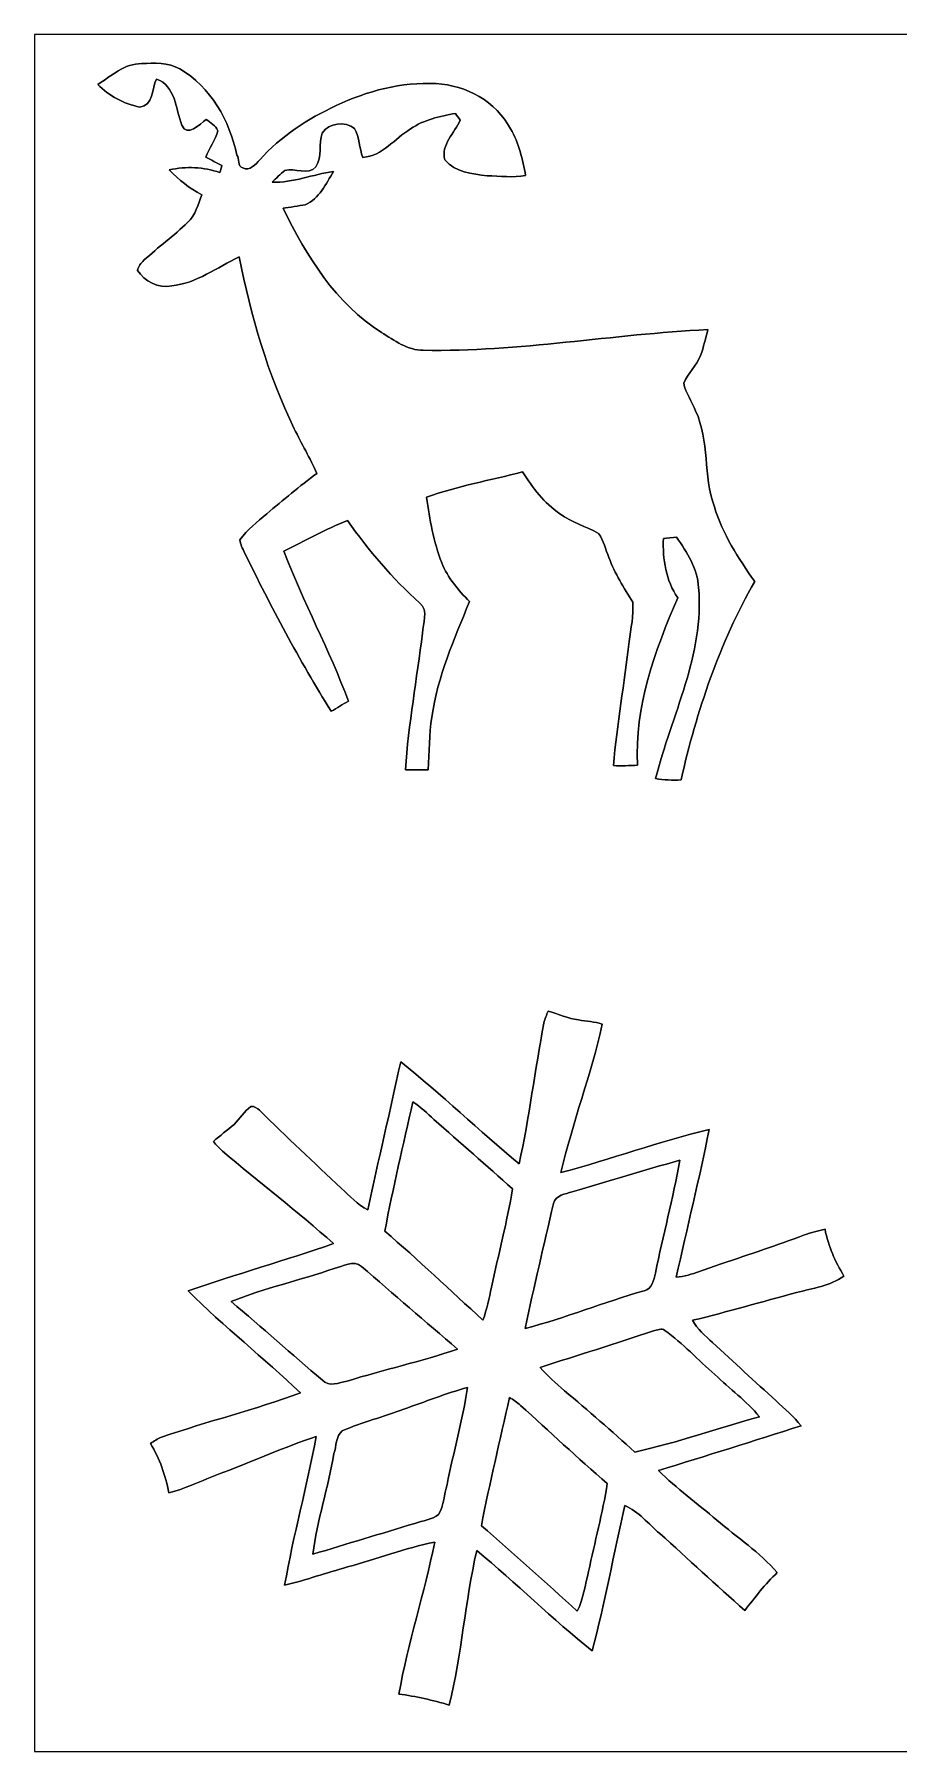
# Model space of a CAD drawing. Header units: centimetres. Extents: x -16.8 to 16.8, y -16.7 to 16.7.
# Drawn here: x -16.77 to 0, y -16.67 to 16.67 of the extents above; entities that cross this region are included whole.
import ezdxf

# ---------------------------------------------------------------- set-up
doc = ezdxf.new("R2010")
doc.units = ezdxf.units.CM
doc.header["$MEASUREMENT"] = 0
doc.layers.add('Layer 1', color=7, linetype='Continuous')

msp = doc.modelspace()

# ---------------------------------------------------------------- linework, layer by layer
at = {"layer": 'Layer 1', "color": 7}
for points, knots in [([(-16.77458, 16.66875), (-16.77458, 16.66875), (16.77458, 16.66875), (16.77458, 16.66875), (16.77458, 16.66875), (16.77458, 16.66875), (16.77458, -16.66875), (16.77458, -16.66875), (16.77458, -16.66875), (16.77458, -16.66875), (-16.77458, -16.66875), (-16.77458, -16.66875), (-16.77458, -16.66875), (-16.77458, -16.66875), (-16.77458, 16.66875), (-16.77458, 16.66875), (-16.77458, 16.66875), (-16.77458, 16.66875), (-16.77458, 16.66875), (-16.77458, 16.66875)], [0, 0, 0, 0, 0.16666667, 0.16666667, 0.16666667, 0.16666667, 0.33333333, 0.33333333, 0.33333333, 0.33333333, 0.5, 0.5, 0.5, 0.5, 0.66666667, 0.66666667, 0.66666667, 0.66666667, 1, 1, 1, 1]), ([(-15.54374, 15.69438), (-15.32361, 15.47424), (-15.03433, 15.31585), (-14.72883, 15.25834), (-14.72883, 15.25834), (-14.46142, 15.27775), (-14.49917, 15.62382), (-14.40356, 15.7988), (-14.40356, 15.7988), (-14.03632, 15.6778), (-14.0275, 15.20896), (-13.91391, 14.90557), (-13.91391, 14.90557), (-13.81513, 14.65862), (-13.55443, 14.92532), (-13.44154, 15.01846), (-13.44154, 15.01846), (-13.35864, 14.95319), (-13.25351, 14.89886), (-13.21223, 14.79621), (-13.21223, 14.79621), (-13.24998, 14.61135), (-13.39039, 14.46459), (-13.44613, 14.28432), (-13.44613, 14.28432), (-13.34206, 14.23), (-13.23763, 14.17602), (-13.13356, 14.12205), (-13.13356, 14.12205), (-13.14662, 14.07654), (-13.16002, 14.03103), (-13.17343, 13.98552), (-13.17343, 13.98552), (-13.48916, 14.09347), (-13.82924, 14.11287), (-14.15486, 14.03703), (-14.15486, 14.03703), (-13.96894, 13.84829), (-13.76292, 13.67684), (-13.52585, 13.55584), (-13.52585, 13.55584), (-13.59817, 13.37028), (-13.64509, 13.16214), (-13.79502, 13.01997), (-13.79502, 13.01997), (-14.06666, 12.75997), (-14.37252, 12.53913), (-14.64663, 12.28231), (-14.64663, 12.28231), (-14.70378, 12.22869), (-14.75846, 12.1666), (-14.77469, 12.08758), (-14.77469, 12.08758), (-14.63146, 11.87521), (-14.36793, 11.73268), (-14.10899, 11.78595), (-14.10899, 11.78595), (-13.62393, 11.83605), (-13.22881, 12.14649), (-12.79984, 12.34757), (-12.79984, 12.34757), (-12.57053, 11.20069), (-12.24351, 10.06757), (-11.7288, 9.01382), (-11.7288, 9.01382), (-11.59369, 8.71961), (-11.42048, 8.44409), (-11.29242, 8.1467), (-11.29242, 8.1467), (-11.6265, 7.89728), (-11.9447, 7.62776), (-12.26503, 7.36106), (-12.26503, 7.36106), (-12.44918, 7.20513), (-12.64003, 7.05203), (-12.78608, 6.85765), (-12.78608, 6.85765), (-12.77585, 6.76804), (-12.73387, 6.6869), (-12.69577, 6.60647), (-12.69577, 6.60647), (-12.17965, 5.5566), (-11.63355, 4.51979), (-11.01266, 3.52778), (-11.01266, 3.52778), (-10.89978, 3.59128), (-10.79041, 3.66042), (-10.67894, 3.72604), (-10.67894, 3.72604), (-11.05006, 4.71487), (-11.55383, 5.65044), (-11.93024, 6.63716), (-11.93024, 6.63716), (-11.51961, 6.83789), (-11.12167, 7.0672), (-10.69411, 7.23089), (-10.69411, 7.23089), (-10.28806, 6.64704), (-9.81922, 6.10694), (-9.29569, 5.62539), (-9.29569, 5.62539), (-9.11613, 5.48181), (-9.23819, 5.23205), (-9.24101, 5.04296), (-9.24101, 5.04296), (-9.35073, 4.1589), (-9.51265, 3.27978), (-9.57368, 2.39077), (-9.57368, 2.39077), (-9.42587, 2.39042), (-9.27841, 2.39219), (-9.13059, 2.39254), (-9.13059, 2.39254), (-9.11296, 2.73438), (-9.11154, 3.07728), (-9.05933, 3.41595), (-9.05933, 3.41595), (-8.94891, 4.20088), (-8.62753, 4.92936), (-8.32908, 5.65644), (-8.32908, 5.65644), (-8.54604, 5.87692), (-8.75065, 6.11858), (-8.86636, 6.40891), (-8.86636, 6.40891), (-9.02582, 6.81778), (-9.10131, 7.2517), (-9.16446, 7.68385), (-9.16446, 7.68385), (-8.55733, 7.89799), (-7.92127, 8.01405), (-7.29933, 8.17527), (-7.29933, 8.17527), (-7.10636, 7.86694), (-6.87917, 7.56744), (-6.57331, 7.36318), (-6.57331, 7.36318), (-6.34824, 7.19067), (-6.06707, 7.11976), (-5.82295, 6.98112), (-5.82295, 6.98112), (-5.7217, 6.84283), (-5.69242, 6.66609), (-5.62222, 6.51157), (-5.62222, 6.51157), (-5.51251, 6.20077), (-5.3273, 5.92596), (-5.1622, 5.64374), (-5.1622, 5.64374), (-5.13433, 5.38903), (-5.20136, 5.13397), (-5.22817, 4.88033), (-5.22817, 4.88033), (-5.32589, 4.07811), (-5.46241, 3.28013), (-5.53614, 2.47544), (-5.53614, 2.47544), (-5.37986, 2.46274), (-5.22358, 2.47227), (-5.0673, 2.48038), (-5.0673, 2.48038), (-5.13009, 3.61809), (-4.73251, 4.70218), (-4.2866, 5.7277), (-4.2866, 5.7277), (-4.51944, 6.06354), (-4.58258, 6.48229), (-4.5653, 6.88305), (-4.5653, 6.88305), (-4.5025, 6.88904), (-4.37621, 6.90069), (-4.31341, 6.90633), (-4.31341, 6.90633), (-4.10245, 6.6167), (-3.90313, 6.29814), (-3.88267, 5.92984), (-3.88267, 5.92984), (-3.76379, 4.63056), (-4.4129, 3.44734), (-4.7177, 2.22003), (-4.7177, 2.22003), (-4.55401, 2.19675), (-4.3882, 2.18722), (-4.22275, 2.19498), (-4.22275, 2.19498), (-3.92007, 3.53378), (-3.47627, 4.85069), (-2.79435, 6.04732), (-2.79435, 6.04732), (-3.10868, 6.49887), (-3.41806, 6.9663), (-3.57717, 7.49829), (-3.57717, 7.49829), (-3.79483, 8.09907), (-3.66677, 8.77464), (-3.94088, 9.35955), (-3.94088, 9.35955), (-4.01285, 9.53911), (-4.13103, 9.70386), (-4.1723, 9.89436), (-4.1723, 9.89436), (-4.09504, 10.09227), (-3.91619, 10.23514), (-3.84316, 10.43622), (-3.84316, 10.43622), (-3.78883, 10.60132), (-3.74015, 10.76819), (-3.70487, 10.93823), (-3.70487, 10.93823), (-5.54673, 10.84792), (-7.37588, 10.50114), (-9.22514, 10.53606), (-9.22514, 10.53606), (-9.53135, 10.53324), (-9.78923, 10.72691), (-10.03723, 10.88214), (-10.03723, 10.88214), (-10.92623, 11.44129), (-11.49421, 12.36804), (-11.94541, 13.29161), (-11.94541, 13.29161), (-11.83852, 13.30889), (-11.62509, 13.34347), (-11.51819, 13.3604), (-11.51819, 13.3604), (-11.24656, 13.47611), (-11.11532, 13.76786), (-10.96857, 14.00528), (-10.96857, 14.00528), (-11.36826, 13.95166), (-11.75173, 13.7862), (-12.16096, 13.79749), (-12.16096, 13.79749), (-12.07911, 13.87369), (-12.00256, 13.9573), (-11.91189, 14.02362), (-11.91189, 14.02362), (-11.72281, 14.0903), (-11.45999, 13.91497), (-11.31253, 14.09982), (-11.31253, 14.09982), (-11.17953, 14.28856), (-11.26525, 14.54467), (-11.18588, 14.75176), (-11.18588, 14.75176), (-11.0617, 14.95249), (-10.7375, 14.98776), (-10.56146, 14.8396), (-10.56146, 14.8396), (-10.46057, 14.67167), (-10.47256, 14.46142), (-10.39883, 14.28115), (-10.39883, 14.28115), (-10.01042, 14.30549), (-9.78323, 14.65157), (-9.47138, 14.83289), (-9.47138, 14.83289), (-9.21844, 15.01599), (-8.9027, 15.07243), (-8.6039, 15.13452), (-8.6039, 15.13452), (-8.57215, 15.09113), (-8.53969, 15.04774), (-8.50724, 15.0047), (-8.50724, 15.0047), (-8.61236, 14.75352), (-8.89494, 14.52598), (-8.80639, 14.23141), (-8.80639, 14.23141), (-8.60743, 13.99046), (-8.27652, 13.95765), (-7.98618, 13.92308), (-7.98618, 13.92308), (-7.73818, 13.91673), (-7.48489, 13.88145), (-7.239, 13.93084), (-7.239, 13.93084), (-7.30638, 14.24023), (-7.36036, 14.5609), (-7.53533, 14.83219), (-7.53533, 14.83219), (-7.80909, 15.36488), (-8.39188, 15.68062), (-8.97784, 15.71378), (-8.97784, 15.71378), (-9.64741, 15.74624), (-10.31205, 15.57091), (-10.91459, 15.28727), (-10.91459, 15.28727), (-11.46739, 15.03045), (-11.99339, 14.69284), (-12.39908, 14.23317), (-12.39908, 14.23317), (-12.47669, 14.14427), (-12.59769, 14.00634), (-12.7314, 14.07724), (-12.7314, 14.07724), (-12.83406, 14.10441), (-12.79454, 14.26422), (-12.84288, 14.32348), (-12.84288, 14.32348), (-12.98469, 14.99235), (-13.34805, 15.64852), (-13.95377, 15.99882), (-13.95377, 15.99882), (-14.17532, 16.12865), (-14.4459, 16.10924), (-14.69249, 16.10219), (-14.69249, 16.10219), (-15.0241, 16.10254), (-15.28304, 15.86442), (-15.54374, 15.69438), (-15.54374, 15.69438), (-15.54374, 15.69438), (-15.54374, 15.69438), (-15.54374, 15.69438)], [0, 0, 0, 0, 0.0125, 0.0125, 0.0125, 0.0125, 0.025, 0.025, 0.025, 0.025, 0.0375, 0.0375, 0.0375, 0.0375, 0.05, 0.05, 0.05, 0.05, 0.0625, 0.0625, 0.0625, 0.0625, 0.075, 0.075, 0.075, 0.075, 0.0875, 0.0875, 0.0875, 0.0875, 0.1, 0.1, 0.1, 0.1, 0.1125, 0.1125, 0.1125, 0.1125, 0.125, 0.125, 0.125, 0.125, 0.1375, 0.1375, 0.1375, 0.1375, 0.15, 0.15, 0.15, 0.15, 0.1625, 0.1625, 0.1625, 0.1625, 0.175, 0.175, 0.175, 0.175, 0.1875, 0.1875, 0.1875, 0.1875, 0.2, 0.2, 0.2, 0.2, 0.2125, 0.2125, 0.2125, 0.2125, 0.225, 0.225, 0.225, 0.225, 0.2375, 0.2375, 0.2375, 0.2375, 0.25, 0.25, 0.25, 0.25, 0.2625, 0.2625, 0.2625, 0.2625, 0.275, 0.275, 0.275, 0.275, 0.2875, 0.2875, 0.2875, 0.2875, 0.3, 0.3, 0.3, 0.3, 0.3125, 0.3125, 0.3125, 0.3125, 0.325, 0.325, 0.325, 0.325, 0.3375, 0.3375, 0.3375, 0.3375, 0.35, 0.35, 0.35, 0.35, 0.3625, 0.3625, 0.3625, 0.3625, 0.375, 0.375, 0.375, 0.375, 0.3875, 0.3875, 0.3875, 0.3875, 0.4, 0.4, 0.4, 0.4, 0.4125, 0.4125, 0.4125, 0.4125, 0.425, 0.425, 0.425, 0.425, 0.4375, 0.4375, 0.4375, 0.4375, 0.45, 0.45, 0.45, 0.45, 0.4625, 0.4625, 0.4625, 0.4625, 0.475, 0.475, 0.475, 0.475, 0.4875, 0.4875, 0.4875, 0.4875, 0.5, 0.5, 0.5, 0.5, 0.5125, 0.5125, 0.5125, 0.5125, 0.525, 0.525, 0.525, 0.525, 0.5375, 0.5375, 0.5375, 0.5375, 0.55, 0.55, 0.55, 0.55, 0.5625, 0.5625, 0.5625, 0.5625, 0.575, 0.575, 0.575, 0.575, 0.5875, 0.5875, 0.5875, 0.5875, 0.6, 0.6, 0.6, 0.6, 0.6125, 0.6125, 0.6125, 0.6125, 0.625, 0.625, 0.625, 0.625, 0.6375, 0.6375, 0.6375, 0.6375, 0.65, 0.65, 0.65, 0.65, 0.6625, 0.6625, 0.6625, 0.6625, 0.675, 0.675, 0.675, 0.675, 0.6875, 0.6875, 0.6875, 0.6875, 0.7, 0.7, 0.7, 0.7, 0.7125, 0.7125, 0.7125, 0.7125, 0.725, 0.725, 0.725, 0.725, 0.7375, 0.7375, 0.7375, 0.7375, 0.75, 0.75, 0.75, 0.75, 0.7625, 0.7625, 0.7625, 0.7625, 0.775, 0.775, 0.775, 0.775, 0.7875, 0.7875, 0.7875, 0.7875, 0.8, 0.8, 0.8, 0.8, 0.8125, 0.8125, 0.8125, 0.8125, 0.825, 0.825, 0.825, 0.825, 0.8375, 0.8375, 0.8375, 0.8375, 0.85, 0.85, 0.85, 0.85, 0.8625, 0.8625, 0.8625, 0.8625, 0.875, 0.875, 0.875, 0.875, 0.8875, 0.8875, 0.8875, 0.8875, 0.9, 0.9, 0.9, 0.9, 0.9125, 0.9125, 0.9125, 0.9125, 0.925, 0.925, 0.925, 0.925, 0.9375, 0.9375, 0.9375, 0.9375, 0.95, 0.95, 0.95, 0.95, 0.9625, 0.9625, 0.9625, 0.9625, 0.975, 0.975, 0.975, 0.975, 1, 1, 1, 1]), ([(-6.8012, -2.29164), (-6.83295, -2.36749), (-6.86717, -2.44369), (-6.88516, -2.52483), (-6.88516, -2.52483), (-7.05979, -3.43394), (-7.16562, -4.35645), (-7.36812, -5.25992), (-7.36812, -5.25992), (-8.14352, -4.61081), (-8.87483, -3.90878), (-9.6647, -3.27731), (-9.6647, -3.27731), (-9.87354, -4.23616), (-10.0965, -5.19183), (-10.30393, -6.15068), (-10.30393, -6.15068), (-10.50184, -6.04979), (-10.65036, -5.87904), (-10.81652, -5.73652), (-10.81652, -5.73652), (-11.34428, -5.22887), (-11.88544, -4.73569), (-12.40402, -4.21887), (-12.40402, -4.21887), (-12.44882, -4.17548), (-12.50597, -4.13632), (-12.57124, -4.14479), (-12.57124, -4.14479), (-12.70388, -4.23545), (-12.78079, -4.38503), (-12.89967, -4.49157), (-12.89967, -4.49157), (-13.03055, -4.60516), (-13.17061, -4.70888), (-13.29972, -4.82494), (-13.29972, -4.82494), (-13.24398, -4.88915), (-13.18824, -4.95335), (-13.12474, -5.01015), (-13.12474, -5.01015), (-12.40966, -5.61269), (-11.66636, -6.18243), (-10.96998, -6.80649), (-10.96998, -6.80649), (-11.90484, -7.12999), (-12.85663, -7.40198), (-13.79149, -7.72548), (-13.79149, -7.72548), (-13.09299, -8.41657), (-12.32253, -9.03076), (-11.60709, -9.70386), (-11.60709, -9.70386), (-12.49433, -10.02912), (-13.41438, -10.25772), (-14.30867, -10.56428), (-14.30867, -10.56428), (-14.38522, -10.59392), (-14.45366, -10.64013), (-14.52139, -10.68634), (-14.52139, -10.68634), (-14.34183, -10.97986), (-14.22929, -11.30512), (-14.16438, -11.64167), (-14.16438, -11.64167), (-13.79396, -11.55347), (-13.45636, -11.37109), (-13.09899, -11.24444), (-13.09899, -11.24444), (-12.49821, -11.01831), (-11.91189, -10.75161), (-11.30265, -10.54982), (-11.30265, -10.54982), (-11.48539, -11.51678), (-11.74644, -12.46822), (-11.91648, -13.43731), (-11.91648, -13.43731), (-11.50444, -13.33782), (-11.10368, -13.19636), (-10.69552, -13.08241), (-10.69552, -13.08241), (-10.12825, -12.93319), (-9.58039, -12.71376), (-9.00324, -12.60016), (-9.00324, -12.60016), (-9.20397, -13.59041), (-9.52183, -14.55491), (-9.69927, -15.54974), (-9.69927, -15.54974), (-9.36801, -15.59631), (-9.04169, -15.66792), (-8.72137, -15.76529), (-8.72137, -15.76529), (-8.47478, -14.77892), (-8.41869, -13.75481), (-8.18868, -12.76526), (-8.18868, -12.76526), (-7.42633, -13.39638), (-6.71901, -14.09277), (-5.94783, -14.71366), (-5.94783, -14.71366), (-5.70583, -13.78021), (-5.52803, -12.83088), (-5.31319, -11.89108), (-5.31319, -11.89108), (-5.04331, -12.0082), (-4.85775, -12.24809), (-4.63762, -12.43365), (-4.63762, -12.43365), (-4.08305, -12.92719), (-3.5433, -13.43695), (-2.98732, -13.92873), (-2.98732, -13.92873), (-2.78659, -13.67508), (-2.59327, -13.41367), (-2.3555, -13.19283), (-2.3555, -13.19283), (-2.69981, -12.80125), (-3.13373, -12.50668), (-3.53166, -12.17401), (-3.53166, -12.17401), (-3.90737, -11.85192), (-4.30812, -11.55806), (-4.66337, -11.21269), (-4.66337, -11.21269), (-3.73909, -10.92447), (-2.81305, -10.64013), (-1.89195, -10.34203), (-1.89195, -10.34203), (-2.03412, -10.16176), (-2.21474, -10.01677), (-2.37949, -9.85873), (-2.37949, -9.85873), (-2.79471, -9.48619), (-3.19511, -9.09814), (-3.61103, -8.72666), (-3.61103, -8.72666), (-3.75285, -8.59508), (-3.91054, -8.47125), (-3.99838, -8.29451), (-3.99838, -8.29451), (-3.3214, -8.13294), (-2.65501, -7.93186), (-1.9812, -7.75794), (-1.9812, -7.75794), (-1.66829, -7.67115), (-1.33209, -7.63023), (-1.0608, -7.43691), (-1.0608, -7.43691), (-1.2319, -7.15469), (-1.36701, -6.85447), (-1.4291, -6.52886), (-1.4291, -6.52886), (-1.56422, -6.55779), (-1.69827, -6.59024), (-1.82774, -6.63857), (-1.82774, -6.63857), (-2.35797, -6.83295), (-2.89243, -7.01569), (-3.42829, -7.1942), (-3.42829, -7.1942), (-3.72322, -7.28662), (-4.00614, -7.42562), (-4.31659, -7.45984), (-4.31659, -7.45984), (-4.10422, -6.50275), (-3.86962, -5.55061), (-3.67771, -4.58929), (-3.67771, -4.58929), (-4.64855, -4.826), (-5.58976, -5.16925), (-6.55426, -5.4289), (-6.55426, -5.4289), (-6.33166, -4.45523), (-5.96477, -3.51931), (-5.75275, -2.54353), (-5.75275, -2.54353), (-5.90444, -2.50296), (-6.06072, -2.48532), (-6.21559, -2.46451), (-6.21559, -2.46451), (-6.41844, -2.43628), (-6.60541, -2.34703), (-6.8012, -2.29164)], [0, 0, 0, 0, 0.0212766, 0.0212766, 0.0212766, 0.0212766, 0.04255319, 0.04255319, 0.04255319, 0.04255319, 0.06382979, 0.06382979, 0.06382979, 0.06382979, 0.08510638, 0.08510638, 0.08510638, 0.08510638, 0.10638298, 0.10638298, 0.10638298, 0.10638298, 0.12765957, 0.12765957, 0.12765957, 0.12765957, 0.14893617, 0.14893617, 0.14893617, 0.14893617, 0.17021277, 0.17021277, 0.17021277, 0.17021277, 0.19148936, 0.19148936, 0.19148936, 0.19148936, 0.21276596, 0.21276596, 0.21276596, 0.21276596, 0.23404255, 0.23404255, 0.23404255, 0.23404255, 0.25531915, 0.25531915, 0.25531915, 0.25531915, 0.27659574, 0.27659574, 0.27659574, 0.27659574, 0.29787234, 0.29787234, 0.29787234, 0.29787234, 0.31914894, 0.31914894, 0.31914894, 0.31914894, 0.34042553, 0.34042553, 0.34042553, 0.34042553, 0.36170213, 0.36170213, 0.36170213, 0.36170213, 0.38297872, 0.38297872, 0.38297872, 0.38297872, 0.40425532, 0.40425532, 0.40425532, 0.40425532, 0.42553191, 0.42553191, 0.42553191, 0.42553191, 0.44680851, 0.44680851, 0.44680851, 0.44680851, 0.46808511, 0.46808511, 0.46808511, 0.46808511, 0.4893617, 0.4893617, 0.4893617, 0.4893617, 0.5106383, 0.5106383, 0.5106383, 0.5106383, 0.53191489, 0.53191489, 0.53191489, 0.53191489, 0.55319149, 0.55319149, 0.55319149, 0.55319149, 0.57446809, 0.57446809, 0.57446809, 0.57446809, 0.59574468, 0.59574468, 0.59574468, 0.59574468, 0.61702128, 0.61702128, 0.61702128, 0.61702128, 0.63829787, 0.63829787, 0.63829787, 0.63829787, 0.65957447, 0.65957447, 0.65957447, 0.65957447, 0.68085106, 0.68085106, 0.68085106, 0.68085106, 0.70212766, 0.70212766, 0.70212766, 0.70212766, 0.72340426, 0.72340426, 0.72340426, 0.72340426, 0.74468085, 0.74468085, 0.74468085, 0.74468085, 0.76595745, 0.76595745, 0.76595745, 0.76595745, 0.78723404, 0.78723404, 0.78723404, 0.78723404, 0.80851064, 0.80851064, 0.80851064, 0.80851064, 0.82978723, 0.82978723, 0.82978723, 0.82978723, 0.85106383, 0.85106383, 0.85106383, 0.85106383, 0.87234043, 0.87234043, 0.87234043, 0.87234043, 0.89361702, 0.89361702, 0.89361702, 0.89361702, 0.91489362, 0.91489362, 0.91489362, 0.91489362, 0.93617021, 0.93617021, 0.93617021, 0.93617021, 0.95744681, 0.95744681, 0.95744681, 0.95744681, 1, 1, 1, 1]), ([(-9.42587, -4.05236), (-9.27806, -4.15219), (-9.1507, -4.27778), (-9.01912, -4.39737), (-9.01912, -4.39737), (-8.50935, -4.8447), (-7.99641, -5.28814), (-7.49406, -5.74322), (-7.49406, -5.74322), (-7.59848, -6.38598), (-7.76746, -7.01604), (-7.90116, -7.65281), (-7.90116, -7.65281), (-7.94914, -7.86694), (-7.99218, -8.0839), (-8.06768, -8.29063), (-8.06768, -8.29063), (-8.7055, -7.71878), (-9.32004, -7.12011), (-9.97303, -6.56519), (-9.97303, -6.56519), (-9.8111, -5.72382), (-9.62131, -4.88668), (-9.42587, -4.05236)], [0, 0, 0, 0, 0.14285714, 0.14285714, 0.14285714, 0.14285714, 0.28571429, 0.28571429, 0.28571429, 0.28571429, 0.42857143, 0.42857143, 0.42857143, 0.42857143, 0.57142857, 0.57142857, 0.57142857, 0.57142857, 0.71428571, 0.71428571, 0.71428571, 0.71428571, 1, 1, 1, 1]), ([(-6.33413, -5.79826), (-5.63457, -5.60705), (-4.9463, -5.37669), (-4.24603, -5.18936), (-4.24603, -5.18936), (-4.37868, -5.92384), (-4.56988, -6.64633), (-4.72193, -7.37694), (-4.72193, -7.37694), (-4.75333, -7.51064), (-4.7819, -7.68773), (-4.94171, -7.72266), (-4.94171, -7.72266), (-5.71712, -7.94314), (-6.46642, -8.25112), (-7.24817, -8.45114), (-7.24817, -8.45114), (-7.07602, -7.64152), (-6.88763, -6.83472), (-6.6996, -6.02897), (-6.6996, -6.02897), (-6.66644, -5.86281), (-6.46183, -5.84518), (-6.33413, -5.79826)], [0, 0, 0, 0, 0.14285714, 0.14285714, 0.14285714, 0.14285714, 0.28571429, 0.28571429, 0.28571429, 0.28571429, 0.42857143, 0.42857143, 0.42857143, 0.42857143, 0.57142857, 0.57142857, 0.57142857, 0.57142857, 0.71428571, 0.71428571, 0.71428571, 0.71428571, 1, 1, 1, 1]), ([(-10.9541, -7.28698), (-10.79041, -7.26017), (-10.57804, -7.10706), (-10.42564, -7.24923), (-10.42564, -7.24923), (-9.80687, -7.78616), (-9.18704, -8.32167), (-8.56368, -8.85366), (-8.56368, -8.85366), (-9.26677, -9.09814), (-9.99596, -9.25477), (-10.7061, -9.47561), (-10.7061, -9.47561), (-10.86203, -9.5056), (-11.05888, -9.59661), (-11.18517, -9.4555), (-11.18517, -9.4555), (-11.77996, -8.95315), (-12.36133, -8.43492), (-12.95329, -7.92939), (-12.95329, -7.92939), (-12.30277, -7.66868), (-11.61521, -7.51875), (-10.9541, -7.28698)], [0, 0, 0, 0, 0.14285714, 0.14285714, 0.14285714, 0.14285714, 0.28571429, 0.28571429, 0.28571429, 0.28571429, 0.42857143, 0.42857143, 0.42857143, 0.42857143, 0.57142857, 0.57142857, 0.57142857, 0.57142857, 0.71428571, 0.71428571, 0.71428571, 0.71428571, 1, 1, 1, 1]), ([(-4.75862, -8.50089), (-4.68806, -8.48713), (-4.60446, -8.44197), (-4.53849, -8.4903), (-4.53849, -8.4903), (-4.185, -8.74183), (-3.89431, -9.06956), (-3.56447, -9.35037), (-3.56447, -9.35037), (-3.27907, -9.62413), (-2.95557, -9.8619), (-2.70087, -10.16635), (-2.70087, -10.16635), (-3.50943, -10.38542), (-4.29966, -10.67223), (-5.11845, -10.8525), (-5.11845, -10.8525), (-5.56754, -10.44787), (-6.02192, -10.04923), (-6.48547, -9.66117), (-6.48547, -9.66117), (-6.64916, -9.51653), (-6.82061, -9.37789), (-6.96066, -9.20962), (-6.96066, -9.20962), (-6.22582, -8.97537), (-5.48958, -8.74536), (-4.75862, -8.50089)], [0, 0, 0, 0, 0.125, 0.125, 0.125, 0.125, 0.25, 0.25, 0.25, 0.25, 0.375, 0.375, 0.375, 0.375, 0.5, 0.5, 0.5, 0.5, 0.625, 0.625, 0.625, 0.625, 0.75, 0.75, 0.75, 0.75, 1, 1, 1, 1]), ([(-9.6012, -10.01818), (-9.19127, -9.87566), (-8.78664, -9.71479), (-8.36824, -9.59732), (-8.36824, -9.59732), (-8.45891, -10.23373), (-8.64094, -10.85286), (-8.76476, -11.48327), (-8.76476, -11.48327), (-8.81839, -11.67553), (-8.82438, -11.88896), (-8.92775, -12.06359), (-8.92775, -12.06359), (-9.05757, -12.17083), (-9.23713, -12.18001), (-9.38953, -12.23786), (-9.38953, -12.23786), (-10.04888, -12.43683), (-10.70857, -12.63579), (-11.36756, -12.83547), (-11.36756, -12.83547), (-11.28713, -12.17542), (-11.07017, -11.5376), (-10.95975, -10.88214), (-10.95975, -10.88214), (-10.91036, -10.74032), (-10.92764, -10.54347), (-10.79888, -10.44116), (-10.79888, -10.44116), (-10.41083, -10.27077), (-9.99631, -10.17164), (-9.6012, -10.01818)], [0, 0, 0, 0, 0.11111111, 0.11111111, 0.11111111, 0.11111111, 0.22222222, 0.22222222, 0.22222222, 0.22222222, 0.33333333, 0.33333333, 0.33333333, 0.33333333, 0.44444444, 0.44444444, 0.44444444, 0.44444444, 0.55555556, 0.55555556, 0.55555556, 0.55555556, 0.66666667, 0.66666667, 0.66666667, 0.66666667, 0.77777778, 0.77777778, 0.77777778, 0.77777778, 1, 1, 1, 1]), ([(-7.55297, -9.79417), (-7.47713, -9.83827), (-7.40304, -9.88695), (-7.33778, -9.94657), (-7.33778, -9.94657), (-6.77933, -10.45422), (-6.22935, -10.97245), (-5.65432, -11.4614), (-5.65432, -11.4614), (-5.74216, -12.03819), (-5.90056, -12.60158), (-6.01839, -13.17307), (-6.01839, -13.17307), (-6.08436, -13.4306), (-6.12034, -13.70083), (-6.23676, -13.94248), (-6.23676, -13.94248), (-6.852, -13.38333), (-7.46689, -12.82277), (-8.09907, -12.28302), (-8.09907, -12.28302), (-7.93397, -11.45011), (-7.73959, -10.62249), (-7.55297, -9.79417)], [0, 0, 0, 0, 0.14285714, 0.14285714, 0.14285714, 0.14285714, 0.28571429, 0.28571429, 0.28571429, 0.28571429, 0.42857143, 0.42857143, 0.42857143, 0.42857143, 0.57142857, 0.57142857, 0.57142857, 0.57142857, 0.71428571, 0.71428571, 0.71428571, 0.71428571, 1, 1, 1, 1])]:
    msp.add_open_spline(points, degree=3, knots=knots, dxfattribs=at)
at = {"layer": 'Layer 1', "color": 251}
for points, knots in [([(-15.54374, 15.69438), (-15.28304, 15.86442), (-15.0241, 16.10254), (-14.69249, 16.10219), (-14.69249, 16.10219), (-14.4459, 16.10924), (-14.17532, 16.12865), (-13.95377, 15.99882), (-13.95377, 15.99882), (-13.34805, 15.64852), (-12.98469, 14.99235), (-12.84288, 14.32348), (-12.84288, 14.32348), (-12.79454, 14.26422), (-12.83406, 14.10441), (-12.7314, 14.07724), (-12.7314, 14.07724), (-12.59769, 14.00634), (-12.47669, 14.14427), (-12.39908, 14.23317), (-12.39908, 14.23317), (-11.99339, 14.69284), (-11.46739, 15.03045), (-10.91459, 15.28727), (-10.91459, 15.28727), (-10.31205, 15.57091), (-9.64741, 15.74624), (-8.97784, 15.71378), (-8.97784, 15.71378), (-8.39188, 15.68062), (-7.80909, 15.36488), (-7.53533, 14.83219), (-7.53533, 14.83219), (-7.36036, 14.5609), (-7.30638, 14.24023), (-7.239, 13.93084), (-7.239, 13.93084), (-7.48489, 13.88145), (-7.73818, 13.91673), (-7.98618, 13.92308), (-7.98618, 13.92308), (-8.27652, 13.95765), (-8.60743, 13.99046), (-8.80639, 14.23141), (-8.80639, 14.23141), (-8.89494, 14.52598), (-8.61236, 14.75352), (-8.50724, 15.0047), (-8.50724, 15.0047), (-8.53969, 15.04774), (-8.57215, 15.09113), (-8.6039, 15.13452), (-8.6039, 15.13452), (-8.9027, 15.07243), (-9.21844, 15.01599), (-9.47138, 14.83289), (-9.47138, 14.83289), (-9.78323, 14.65157), (-10.01042, 14.30549), (-10.39883, 14.28115), (-10.39883, 14.28115), (-10.47256, 14.46142), (-10.46057, 14.67167), (-10.56146, 14.8396), (-10.56146, 14.8396), (-10.7375, 14.98776), (-11.0617, 14.95249), (-11.18588, 14.75176), (-11.18588, 14.75176), (-11.26525, 14.54467), (-11.17953, 14.28856), (-11.31253, 14.09982), (-11.31253, 14.09982), (-11.45999, 13.91497), (-11.72281, 14.0903), (-11.91189, 14.02362), (-11.91189, 14.02362), (-12.00256, 13.9573), (-12.07911, 13.87369), (-12.16096, 13.79749), (-12.16096, 13.79749), (-11.75173, 13.7862), (-11.36826, 13.95166), (-10.96857, 14.00528), (-10.96857, 14.00528), (-11.11532, 13.76786), (-11.24656, 13.47611), (-11.51819, 13.3604), (-11.51819, 13.3604), (-11.62509, 13.34347), (-11.83852, 13.30889), (-11.94541, 13.29161), (-11.94541, 13.29161), (-11.49421, 12.36804), (-10.92623, 11.44129), (-10.03723, 10.88214), (-10.03723, 10.88214), (-9.78923, 10.72691), (-9.53135, 10.53324), (-9.22514, 10.53606), (-9.22514, 10.53606), (-7.37588, 10.50114), (-5.54673, 10.84792), (-3.70487, 10.93823), (-3.70487, 10.93823), (-3.74015, 10.76819), (-3.78883, 10.60132), (-3.84316, 10.43622), (-3.84316, 10.43622), (-3.91619, 10.23514), (-4.09504, 10.09227), (-4.1723, 9.89436), (-4.1723, 9.89436), (-4.13103, 9.70386), (-4.01285, 9.53911), (-3.94088, 9.35955), (-3.94088, 9.35955), (-3.66677, 8.77464), (-3.79483, 8.09907), (-3.57717, 7.49829), (-3.57717, 7.49829), (-3.41806, 6.9663), (-3.10868, 6.49887), (-2.79435, 6.04732), (-2.79435, 6.04732), (-3.47627, 4.85069), (-3.92007, 3.53378), (-4.22275, 2.19498), (-4.22275, 2.19498), (-4.3882, 2.18722), (-4.55401, 2.19675), (-4.7177, 2.22003), (-4.7177, 2.22003), (-4.4129, 3.44734), (-3.76379, 4.63056), (-3.88267, 5.92984), (-3.88267, 5.92984), (-3.90313, 6.29814), (-4.10245, 6.6167), (-4.31341, 6.90633), (-4.31341, 6.90633), (-4.37621, 6.90069), (-4.5025, 6.88904), (-4.5653, 6.88305), (-4.5653, 6.88305), (-4.58258, 6.48229), (-4.51944, 6.06354), (-4.2866, 5.7277), (-4.2866, 5.7277), (-4.73251, 4.70218), (-5.13009, 3.61809), (-5.0673, 2.48038), (-5.0673, 2.48038), (-5.22358, 2.47227), (-5.37986, 2.46274), (-5.53614, 2.47544), (-5.53614, 2.47544), (-5.46241, 3.28013), (-5.32589, 4.07811), (-5.22817, 4.88033), (-5.22817, 4.88033), (-5.20136, 5.13397), (-5.13433, 5.38903), (-5.1622, 5.64374), (-5.1622, 5.64374), (-5.3273, 5.92596), (-5.51251, 6.20077), (-5.62222, 6.51157), (-5.62222, 6.51157), (-5.69242, 6.66609), (-5.7217, 6.84283), (-5.82295, 6.98112), (-5.82295, 6.98112), (-6.06707, 7.11976), (-6.34824, 7.19067), (-6.57331, 7.36318), (-6.57331, 7.36318), (-6.87917, 7.56744), (-7.10636, 7.86694), (-7.29933, 8.17527), (-7.29933, 8.17527), (-7.92127, 8.01405), (-8.55733, 7.89799), (-9.16446, 7.68385), (-9.16446, 7.68385), (-9.10131, 7.2517), (-9.02582, 6.81778), (-8.86636, 6.40891), (-8.86636, 6.40891), (-8.75065, 6.11858), (-8.54604, 5.87692), (-8.32908, 5.65644), (-8.32908, 5.65644), (-8.62753, 4.92936), (-8.94891, 4.20088), (-9.05933, 3.41595), (-9.05933, 3.41595), (-9.11154, 3.07728), (-9.11296, 2.73438), (-9.13059, 2.39254), (-9.13059, 2.39254), (-9.27841, 2.39219), (-9.42587, 2.39042), (-9.57368, 2.39077), (-9.57368, 2.39077), (-9.51265, 3.27978), (-9.35073, 4.1589), (-9.24101, 5.04296), (-9.24101, 5.04296), (-9.23819, 5.23205), (-9.11613, 5.48181), (-9.29569, 5.62539), (-9.29569, 5.62539), (-9.81922, 6.10694), (-10.28806, 6.64704), (-10.69411, 7.23089), (-10.69411, 7.23089), (-11.12167, 7.0672), (-11.51961, 6.83789), (-11.93024, 6.63716), (-11.93024, 6.63716), (-11.55383, 5.65044), (-11.05006, 4.71487), (-10.67894, 3.72604), (-10.67894, 3.72604), (-10.79041, 3.66042), (-10.89978, 3.59128), (-11.01266, 3.52778), (-11.01266, 3.52778), (-11.63355, 4.51979), (-12.17965, 5.5566), (-12.69577, 6.60647), (-12.69577, 6.60647), (-12.73387, 6.6869), (-12.77585, 6.76804), (-12.78608, 6.85765), (-12.78608, 6.85765), (-12.64003, 7.05203), (-12.44918, 7.20513), (-12.26503, 7.36106), (-12.26503, 7.36106), (-11.9447, 7.62776), (-11.6265, 7.89728), (-11.29242, 8.1467), (-11.29242, 8.1467), (-11.42048, 8.44409), (-11.59369, 8.71961), (-11.7288, 9.01382), (-11.7288, 9.01382), (-12.24351, 10.06757), (-12.57053, 11.20069), (-12.79984, 12.34757), (-12.79984, 12.34757), (-13.22881, 12.14649), (-13.62393, 11.83605), (-14.10899, 11.78595), (-14.10899, 11.78595), (-14.36793, 11.73268), (-14.63146, 11.87521), (-14.77469, 12.08758), (-14.77469, 12.08758), (-14.75846, 12.1666), (-14.70378, 12.22869), (-14.64663, 12.28231), (-14.64663, 12.28231), (-14.37252, 12.53913), (-14.06666, 12.75997), (-13.79502, 13.01997), (-13.79502, 13.01997), (-13.64509, 13.16214), (-13.59817, 13.37028), (-13.52585, 13.55584), (-13.52585, 13.55584), (-13.76292, 13.67684), (-13.96894, 13.84829), (-14.15486, 14.03703), (-14.15486, 14.03703), (-13.82924, 14.11287), (-13.48916, 14.09347), (-13.17343, 13.98552), (-13.17343, 13.98552), (-13.16002, 14.03103), (-13.14662, 14.07654), (-13.13356, 14.12205), (-13.13356, 14.12205), (-13.23763, 14.17602), (-13.34206, 14.23), (-13.44613, 14.28432), (-13.44613, 14.28432), (-13.39039, 14.46459), (-13.24998, 14.61135), (-13.21223, 14.79621), (-13.21223, 14.79621), (-13.25351, 14.89886), (-13.35864, 14.95319), (-13.44154, 15.01846), (-13.44154, 15.01846), (-13.55443, 14.92532), (-13.81513, 14.65862), (-13.91391, 14.90557), (-13.91391, 14.90557), (-14.0275, 15.20896), (-14.03632, 15.6778), (-14.40356, 15.7988), (-14.40356, 15.7988), (-14.49917, 15.62382), (-14.46142, 15.27775), (-14.72883, 15.25834), (-14.72883, 15.25834), (-15.03433, 15.31585), (-15.32361, 15.47424), (-15.54374, 15.69438)], [0, 0, 0, 0, 0.01265823, 0.01265823, 0.01265823, 0.01265823, 0.02531646, 0.02531646, 0.02531646, 0.02531646, 0.03797468, 0.03797468, 0.03797468, 0.03797468, 0.05063291, 0.05063291, 0.05063291, 0.05063291, 0.06329114, 0.06329114, 0.06329114, 0.06329114, 0.07594937, 0.07594937, 0.07594937, 0.07594937, 0.08860759, 0.08860759, 0.08860759, 0.08860759, 0.10126582, 0.10126582, 0.10126582, 0.10126582, 0.11392405, 0.11392405, 0.11392405, 0.11392405, 0.12658228, 0.12658228, 0.12658228, 0.12658228, 0.13924051, 0.13924051, 0.13924051, 0.13924051, 0.15189873, 0.15189873, 0.15189873, 0.15189873, 0.16455696, 0.16455696, 0.16455696, 0.16455696, 0.17721519, 0.17721519, 0.17721519, 0.17721519, 0.18987342, 0.18987342, 0.18987342, 0.18987342, 0.20253165, 0.20253165, 0.20253165, 0.20253165, 0.21518987, 0.21518987, 0.21518987, 0.21518987, 0.2278481, 0.2278481, 0.2278481, 0.2278481, 0.24050633, 0.24050633, 0.24050633, 0.24050633, 0.25316456, 0.25316456, 0.25316456, 0.25316456, 0.26582278, 0.26582278, 0.26582278, 0.26582278, 0.27848101, 0.27848101, 0.27848101, 0.27848101, 0.29113924, 0.29113924, 0.29113924, 0.29113924, 0.30379747, 0.30379747, 0.30379747, 0.30379747, 0.3164557, 0.3164557, 0.3164557, 0.3164557, 0.32911392, 0.32911392, 0.32911392, 0.32911392, 0.34177215, 0.34177215, 0.34177215, 0.34177215, 0.35443038, 0.35443038, 0.35443038, 0.35443038, 0.36708861, 0.36708861, 0.36708861, 0.36708861, 0.37974684, 0.37974684, 0.37974684, 0.37974684, 0.39240506, 0.39240506, 0.39240506, 0.39240506, 0.40506329, 0.40506329, 0.40506329, 0.40506329, 0.41772152, 0.41772152, 0.41772152, 0.41772152, 0.43037975, 0.43037975, 0.43037975, 0.43037975, 0.44303797, 0.44303797, 0.44303797, 0.44303797, 0.4556962, 0.4556962, 0.4556962, 0.4556962, 0.46835443, 0.46835443, 0.46835443, 0.46835443, 0.48101266, 0.48101266, 0.48101266, 0.48101266, 0.49367089, 0.49367089, 0.49367089, 0.49367089, 0.50632911, 0.50632911, 0.50632911, 0.50632911, 0.51898734, 0.51898734, 0.51898734, 0.51898734, 0.53164557, 0.53164557, 0.53164557, 0.53164557, 0.5443038, 0.5443038, 0.5443038, 0.5443038, 0.55696203, 0.55696203, 0.55696203, 0.55696203, 0.56962025, 0.56962025, 0.56962025, 0.56962025, 0.58227848, 0.58227848, 0.58227848, 0.58227848, 0.59493671, 0.59493671, 0.59493671, 0.59493671, 0.60759494, 0.60759494, 0.60759494, 0.60759494, 0.62025316, 0.62025316, 0.62025316, 0.62025316, 0.63291139, 0.63291139, 0.63291139, 0.63291139, 0.64556962, 0.64556962, 0.64556962, 0.64556962, 0.65822785, 0.65822785, 0.65822785, 0.65822785, 0.67088608, 0.67088608, 0.67088608, 0.67088608, 0.6835443, 0.6835443, 0.6835443, 0.6835443, 0.69620253, 0.69620253, 0.69620253, 0.69620253, 0.70886076, 0.70886076, 0.70886076, 0.70886076, 0.72151899, 0.72151899, 0.72151899, 0.72151899, 0.73417722, 0.73417722, 0.73417722, 0.73417722, 0.74683544, 0.74683544, 0.74683544, 0.74683544, 0.75949367, 0.75949367, 0.75949367, 0.75949367, 0.7721519, 0.7721519, 0.7721519, 0.7721519, 0.78481013, 0.78481013, 0.78481013, 0.78481013, 0.79746835, 0.79746835, 0.79746835, 0.79746835, 0.81012658, 0.81012658, 0.81012658, 0.81012658, 0.82278481, 0.82278481, 0.82278481, 0.82278481, 0.83544304, 0.83544304, 0.83544304, 0.83544304, 0.84810127, 0.84810127, 0.84810127, 0.84810127, 0.86075949, 0.86075949, 0.86075949, 0.86075949, 0.87341772, 0.87341772, 0.87341772, 0.87341772, 0.88607595, 0.88607595, 0.88607595, 0.88607595, 0.89873418, 0.89873418, 0.89873418, 0.89873418, 0.91139241, 0.91139241, 0.91139241, 0.91139241, 0.92405063, 0.92405063, 0.92405063, 0.92405063, 0.93670886, 0.93670886, 0.93670886, 0.93670886, 0.94936709, 0.94936709, 0.94936709, 0.94936709, 0.96202532, 0.96202532, 0.96202532, 0.96202532, 0.97468354, 0.97468354, 0.97468354, 0.97468354, 1, 1, 1, 1]), ([(-6.8012, -2.29164), (-6.60541, -2.34703), (-6.41844, -2.43628), (-6.21559, -2.46451), (-6.21559, -2.46451), (-6.06072, -2.48532), (-5.90444, -2.50296), (-5.75275, -2.54353), (-5.75275, -2.54353), (-5.96477, -3.51931), (-6.33166, -4.45523), (-6.55426, -5.4289), (-6.55426, -5.4289), (-5.58976, -5.16925), (-4.64855, -4.826), (-3.67771, -4.58929), (-3.67771, -4.58929), (-3.86962, -5.55061), (-4.10422, -6.50275), (-4.31659, -7.45984), (-4.31659, -7.45984), (-4.00614, -7.42562), (-3.72322, -7.28662), (-3.42829, -7.1942), (-3.42829, -7.1942), (-2.89243, -7.01569), (-2.35797, -6.83295), (-1.82774, -6.63857), (-1.82774, -6.63857), (-1.69827, -6.59024), (-1.56422, -6.55779), (-1.4291, -6.52886), (-1.4291, -6.52886), (-1.36701, -6.85447), (-1.2319, -7.15469), (-1.0608, -7.43691), (-1.0608, -7.43691), (-1.33209, -7.63023), (-1.66829, -7.67115), (-1.9812, -7.75794), (-1.9812, -7.75794), (-2.65501, -7.93186), (-3.3214, -8.13294), (-3.99838, -8.29451), (-3.99838, -8.29451), (-3.91054, -8.47125), (-3.75285, -8.59508), (-3.61103, -8.72666), (-3.61103, -8.72666), (-3.19511, -9.09814), (-2.79471, -9.48619), (-2.37949, -9.85873), (-2.37949, -9.85873), (-2.21474, -10.01677), (-2.03412, -10.16176), (-1.89195, -10.34203), (-1.89195, -10.34203), (-2.81305, -10.64013), (-3.73909, -10.92447), (-4.66337, -11.21269), (-4.66337, -11.21269), (-4.30812, -11.55806), (-3.90737, -11.85192), (-3.53166, -12.17401), (-3.53166, -12.17401), (-3.13373, -12.50668), (-2.69981, -12.80125), (-2.3555, -13.19283), (-2.3555, -13.19283), (-2.59327, -13.41367), (-2.78659, -13.67508), (-2.98732, -13.92873), (-2.98732, -13.92873), (-3.5433, -13.43695), (-4.08305, -12.92719), (-4.63762, -12.43365), (-4.63762, -12.43365), (-4.85775, -12.24809), (-5.04331, -12.0082), (-5.31319, -11.89108), (-5.31319, -11.89108), (-5.52803, -12.83088), (-5.70583, -13.78021), (-5.94783, -14.71366), (-5.94783, -14.71366), (-6.71901, -14.09277), (-7.42633, -13.39638), (-8.18868, -12.76526), (-8.18868, -12.76526), (-8.41869, -13.75481), (-8.47478, -14.77892), (-8.72137, -15.76529), (-8.72137, -15.76529), (-9.04169, -15.66792), (-9.36801, -15.59631), (-9.69927, -15.54974), (-9.69927, -15.54974), (-9.52183, -14.55491), (-9.20397, -13.59041), (-9.00324, -12.60016), (-9.00324, -12.60016), (-9.58039, -12.71376), (-10.12825, -12.93319), (-10.69552, -13.08241), (-10.69552, -13.08241), (-11.10368, -13.19636), (-11.50444, -13.33782), (-11.91648, -13.43731), (-11.91648, -13.43731), (-11.74644, -12.46822), (-11.48539, -11.51678), (-11.30265, -10.54982), (-11.30265, -10.54982), (-11.91189, -10.75161), (-12.49821, -11.01831), (-13.09899, -11.24444), (-13.09899, -11.24444), (-13.45636, -11.37109), (-13.79396, -11.55347), (-14.16438, -11.64167), (-14.16438, -11.64167), (-14.22929, -11.30512), (-14.34183, -10.97986), (-14.52139, -10.68634), (-14.52139, -10.68634), (-14.45366, -10.64013), (-14.38522, -10.59392), (-14.30867, -10.56428), (-14.30867, -10.56428), (-13.41438, -10.25772), (-12.49433, -10.02912), (-11.60709, -9.70386), (-11.60709, -9.70386), (-12.32253, -9.03076), (-13.09299, -8.41657), (-13.79149, -7.72548), (-13.79149, -7.72548), (-12.85663, -7.40198), (-11.90484, -7.12999), (-10.96998, -6.80649), (-10.96998, -6.80649), (-11.66636, -6.18243), (-12.40966, -5.61269), (-13.12474, -5.01015), (-13.12474, -5.01015), (-13.18824, -4.95335), (-13.24398, -4.88915), (-13.29972, -4.82494), (-13.29972, -4.82494), (-13.17061, -4.70888), (-13.03055, -4.60516), (-12.89967, -4.49157), (-12.89967, -4.49157), (-12.78079, -4.38503), (-12.70388, -4.23545), (-12.57124, -4.14479), (-12.57124, -4.14479), (-12.50597, -4.13632), (-12.44882, -4.17548), (-12.40402, -4.21887), (-12.40402, -4.21887), (-11.88544, -4.73569), (-11.34428, -5.22887), (-10.81652, -5.73652), (-10.81652, -5.73652), (-10.65036, -5.87904), (-10.50184, -6.04979), (-10.30393, -6.15068), (-10.30393, -6.15068), (-10.0965, -5.19183), (-9.87354, -4.23616), (-9.6647, -3.27731), (-9.6647, -3.27731), (-8.87483, -3.90878), (-8.14352, -4.61081), (-7.36812, -5.25992), (-7.36812, -5.25992), (-7.16562, -4.35645), (-7.05979, -3.43394), (-6.88516, -2.52483), (-6.88516, -2.52483), (-6.86717, -2.44369), (-6.83295, -2.36749), (-6.8012, -2.29164), (-6.8012, -2.29164), (-6.8012, -2.29164), (-6.8012, -2.29164), (-6.8012, -2.29164)], [0, 0, 0, 0, 0.02083333, 0.02083333, 0.02083333, 0.02083333, 0.04166667, 0.04166667, 0.04166667, 0.04166667, 0.0625, 0.0625, 0.0625, 0.0625, 0.08333333, 0.08333333, 0.08333333, 0.08333333, 0.10416667, 0.10416667, 0.10416667, 0.10416667, 0.125, 0.125, 0.125, 0.125, 0.14583333, 0.14583333, 0.14583333, 0.14583333, 0.16666667, 0.16666667, 0.16666667, 0.16666667, 0.1875, 0.1875, 0.1875, 0.1875, 0.20833333, 0.20833333, 0.20833333, 0.20833333, 0.22916667, 0.22916667, 0.22916667, 0.22916667, 0.25, 0.25, 0.25, 0.25, 0.27083333, 0.27083333, 0.27083333, 0.27083333, 0.29166667, 0.29166667, 0.29166667, 0.29166667, 0.3125, 0.3125, 0.3125, 0.3125, 0.33333333, 0.33333333, 0.33333333, 0.33333333, 0.35416667, 0.35416667, 0.35416667, 0.35416667, 0.375, 0.375, 0.375, 0.375, 0.39583333, 0.39583333, 0.39583333, 0.39583333, 0.41666667, 0.41666667, 0.41666667, 0.41666667, 0.4375, 0.4375, 0.4375, 0.4375, 0.45833333, 0.45833333, 0.45833333, 0.45833333, 0.47916667, 0.47916667, 0.47916667, 0.47916667, 0.5, 0.5, 0.5, 0.5, 0.52083333, 0.52083333, 0.52083333, 0.52083333, 0.54166667, 0.54166667, 0.54166667, 0.54166667, 0.5625, 0.5625, 0.5625, 0.5625, 0.58333333, 0.58333333, 0.58333333, 0.58333333, 0.60416667, 0.60416667, 0.60416667, 0.60416667, 0.625, 0.625, 0.625, 0.625, 0.64583333, 0.64583333, 0.64583333, 0.64583333, 0.66666667, 0.66666667, 0.66666667, 0.66666667, 0.6875, 0.6875, 0.6875, 0.6875, 0.70833333, 0.70833333, 0.70833333, 0.70833333, 0.72916667, 0.72916667, 0.72916667, 0.72916667, 0.75, 0.75, 0.75, 0.75, 0.77083333, 0.77083333, 0.77083333, 0.77083333, 0.79166667, 0.79166667, 0.79166667, 0.79166667, 0.8125, 0.8125, 0.8125, 0.8125, 0.83333333, 0.83333333, 0.83333333, 0.83333333, 0.85416667, 0.85416667, 0.85416667, 0.85416667, 0.875, 0.875, 0.875, 0.875, 0.89583333, 0.89583333, 0.89583333, 0.89583333, 0.91666667, 0.91666667, 0.91666667, 0.91666667, 0.9375, 0.9375, 0.9375, 0.9375, 0.95833333, 0.95833333, 0.95833333, 0.95833333, 1, 1, 1, 1]), ([(-9.42587, -4.05236), (-9.62131, -4.88668), (-9.8111, -5.72382), (-9.97303, -6.56519), (-9.97303, -6.56519), (-9.32004, -7.12011), (-8.7055, -7.71878), (-8.06768, -8.29063), (-8.06768, -8.29063), (-7.99218, -8.0839), (-7.94914, -7.86694), (-7.90116, -7.65281), (-7.90116, -7.65281), (-7.76746, -7.01604), (-7.59848, -6.38598), (-7.49406, -5.74322), (-7.49406, -5.74322), (-7.99641, -5.28814), (-8.50935, -4.8447), (-9.01912, -4.39737), (-9.01912, -4.39737), (-9.1507, -4.27778), (-9.27806, -4.15219), (-9.42587, -4.05236), (-9.42587, -4.05236), (-9.42587, -4.05236), (-9.42587, -4.05236), (-9.42587, -4.05236)], [0, 0, 0, 0, 0.125, 0.125, 0.125, 0.125, 0.25, 0.25, 0.25, 0.25, 0.375, 0.375, 0.375, 0.375, 0.5, 0.5, 0.5, 0.5, 0.625, 0.625, 0.625, 0.625, 0.75, 0.75, 0.75, 0.75, 1, 1, 1, 1]), ([(-6.33413, -5.79826), (-6.46183, -5.84518), (-6.66644, -5.86281), (-6.6996, -6.02897), (-6.6996, -6.02897), (-6.88763, -6.83472), (-7.07602, -7.64152), (-7.24817, -8.45114), (-7.24817, -8.45114), (-6.46642, -8.25112), (-5.71712, -7.94314), (-4.94171, -7.72266), (-4.94171, -7.72266), (-4.7819, -7.68773), (-4.75333, -7.51064), (-4.72193, -7.37694), (-4.72193, -7.37694), (-4.56988, -6.64633), (-4.37868, -5.92384), (-4.24603, -5.18936), (-4.24603, -5.18936), (-4.9463, -5.37669), (-5.63457, -5.60705), (-6.33413, -5.79826), (-6.33413, -5.79826), (-6.33413, -5.79826), (-6.33413, -5.79826), (-6.33413, -5.79826)], [0, 0, 0, 0, 0.125, 0.125, 0.125, 0.125, 0.25, 0.25, 0.25, 0.25, 0.375, 0.375, 0.375, 0.375, 0.5, 0.5, 0.5, 0.5, 0.625, 0.625, 0.625, 0.625, 0.75, 0.75, 0.75, 0.75, 1, 1, 1, 1]), ([(-10.9541, -7.28698), (-11.61521, -7.51875), (-12.30277, -7.66868), (-12.95329, -7.92939), (-12.95329, -7.92939), (-12.36133, -8.43492), (-11.77996, -8.95315), (-11.18517, -9.4555), (-11.18517, -9.4555), (-11.05888, -9.59661), (-10.86203, -9.5056), (-10.7061, -9.47561), (-10.7061, -9.47561), (-9.99596, -9.25477), (-9.26677, -9.09814), (-8.56368, -8.85366), (-8.56368, -8.85366), (-9.18704, -8.32167), (-9.80687, -7.78616), (-10.42564, -7.24923), (-10.42564, -7.24923), (-10.57804, -7.10706), (-10.79041, -7.26017), (-10.9541, -7.28698), (-10.9541, -7.28698), (-10.9541, -7.28698), (-10.9541, -7.28698), (-10.9541, -7.28698)], [0, 0, 0, 0, 0.125, 0.125, 0.125, 0.125, 0.25, 0.25, 0.25, 0.25, 0.375, 0.375, 0.375, 0.375, 0.5, 0.5, 0.5, 0.5, 0.625, 0.625, 0.625, 0.625, 0.75, 0.75, 0.75, 0.75, 1, 1, 1, 1]), ([(-4.75862, -8.50089), (-5.48958, -8.74536), (-6.22582, -8.97537), (-6.96066, -9.20962), (-6.96066, -9.20962), (-6.82061, -9.37789), (-6.64916, -9.51653), (-6.48547, -9.66117), (-6.48547, -9.66117), (-6.02192, -10.04923), (-5.56754, -10.44787), (-5.11845, -10.8525), (-5.11845, -10.8525), (-4.29966, -10.67223), (-3.50943, -10.38542), (-2.70087, -10.16635), (-2.70087, -10.16635), (-2.95557, -9.8619), (-3.27907, -9.62413), (-3.56447, -9.35037), (-3.56447, -9.35037), (-3.89431, -9.06956), (-4.185, -8.74183), (-4.53849, -8.4903), (-4.53849, -8.4903), (-4.60446, -8.44197), (-4.68806, -8.48713), (-4.75862, -8.50089), (-4.75862, -8.50089), (-4.75862, -8.50089), (-4.75862, -8.50089), (-4.75862, -8.50089)], [0, 0, 0, 0, 0.11111111, 0.11111111, 0.11111111, 0.11111111, 0.22222222, 0.22222222, 0.22222222, 0.22222222, 0.33333333, 0.33333333, 0.33333333, 0.33333333, 0.44444444, 0.44444444, 0.44444444, 0.44444444, 0.55555556, 0.55555556, 0.55555556, 0.55555556, 0.66666667, 0.66666667, 0.66666667, 0.66666667, 0.77777778, 0.77777778, 0.77777778, 0.77777778, 1, 1, 1, 1]), ([(-9.6012, -10.01818), (-9.99631, -10.17164), (-10.41083, -10.27077), (-10.79888, -10.44116), (-10.79888, -10.44116), (-10.92764, -10.54347), (-10.91036, -10.74032), (-10.95975, -10.88214), (-10.95975, -10.88214), (-11.07017, -11.5376), (-11.28713, -12.17542), (-11.36756, -12.83547), (-11.36756, -12.83547), (-10.70857, -12.63579), (-10.04888, -12.43683), (-9.38953, -12.23786), (-9.38953, -12.23786), (-9.23713, -12.18001), (-9.05757, -12.17083), (-8.92775, -12.06359), (-8.92775, -12.06359), (-8.82438, -11.88896), (-8.81839, -11.67553), (-8.76476, -11.48327), (-8.76476, -11.48327), (-8.64094, -10.85286), (-8.45891, -10.23373), (-8.36824, -9.59732), (-8.36824, -9.59732), (-8.78664, -9.71479), (-9.19127, -9.87566), (-9.6012, -10.01818), (-9.6012, -10.01818), (-9.6012, -10.01818), (-9.6012, -10.01818), (-9.6012, -10.01818)], [0, 0, 0, 0, 0.1, 0.1, 0.1, 0.1, 0.2, 0.2, 0.2, 0.2, 0.3, 0.3, 0.3, 0.3, 0.4, 0.4, 0.4, 0.4, 0.5, 0.5, 0.5, 0.5, 0.6, 0.6, 0.6, 0.6, 0.7, 0.7, 0.7, 0.7, 0.8, 0.8, 0.8, 0.8, 1, 1, 1, 1]), ([(-7.55297, -9.79417), (-7.73959, -10.62249), (-7.93397, -11.45011), (-8.09907, -12.28302), (-8.09907, -12.28302), (-7.46689, -12.82277), (-6.852, -13.38333), (-6.23676, -13.94248), (-6.23676, -13.94248), (-6.12034, -13.70083), (-6.08436, -13.4306), (-6.01839, -13.17307), (-6.01839, -13.17307), (-5.90056, -12.60158), (-5.74216, -12.03819), (-5.65432, -11.4614), (-5.65432, -11.4614), (-6.22935, -10.97245), (-6.77933, -10.45422), (-7.33778, -9.94657), (-7.33778, -9.94657), (-7.40304, -9.88695), (-7.47713, -9.83827), (-7.55297, -9.79417)], [0, 0, 0, 0, 0.14285714, 0.14285714, 0.14285714, 0.14285714, 0.28571429, 0.28571429, 0.28571429, 0.28571429, 0.42857143, 0.42857143, 0.42857143, 0.42857143, 0.57142857, 0.57142857, 0.57142857, 0.57142857, 0.71428571, 0.71428571, 0.71428571, 0.71428571, 1, 1, 1, 1])]:
    msp.add_open_spline(points, degree=3, knots=knots, dxfattribs=at)

doc.saveas('drawing.dxf')
